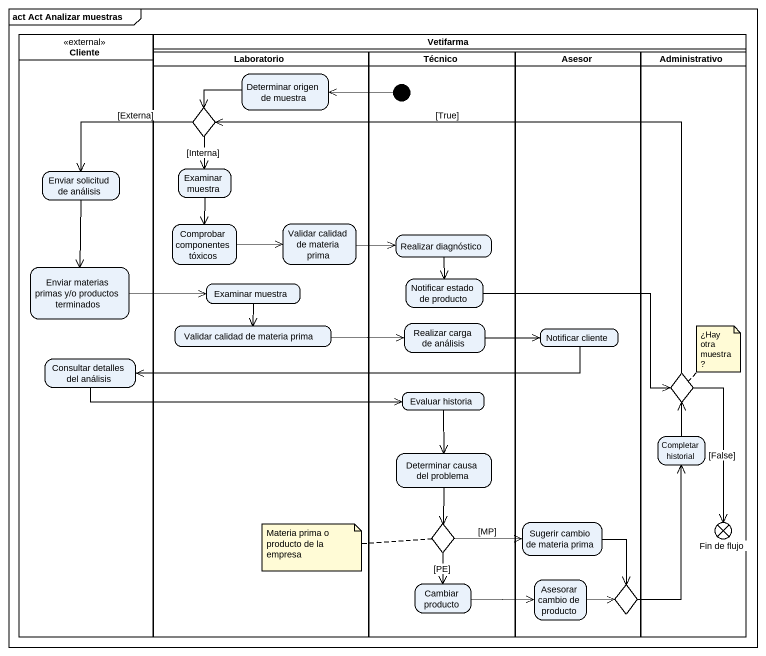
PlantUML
@startuml
mainframe act Act Analizar muestras
hide empty description
state Cliente <<external>> {
  state "Enviar solicitud de análisis" as Enviar_solicitud_de_análisis
  state "Enviar materias primas y/o productos terminados" as Enviar_materias_primas_y_o
  state "Consultar detalles del análisis" as Consultar_detalles_del
}
state Vetifarma <<partition>> {
  state Laboratorio <<partition>> {
    state "Determinar origen de muestra" as Determinar_origen_de_muestra
    state choice1 <<choice>>
    state "Examinar muestra" as Examinar_muestra
    state "Comprobar componentes tóxicos" as Comprobar_componentes
    state "Validar calidad de materia prima" as Validar_calidad_de_materia
    state "Examinar muestra" as Examinar_muestra_2
    state "Validar calidad de materia prima" as Validar_calidad_de_materia_2
  }
  state Técnico <<partition>> {
    state initial1 <<start>>
    state "Realizar diagnóstico" as Realizar_diagnóstico
    state "Notificar estado de producto" as Notificar_estado_de_producto
    state "Realizar carga de análisis" as Realizar_carga_de_análisis
    state "Evaluar historia" as Evaluar_historia
    state "Determinar causa del problema" as Determinar_causa_del
    state choice3 <<choice>>
    state "Cambiar producto" as Cambiar_producto
  }
  state Asesor <<partition>> {
    state "Notificar cliente" as Notificar_cliente
    state "Sugerir cambio de materia prima" as Sugerir_cambio_de_materia
    state "Asesorar cambio de producto" as Asesorar_cambio_de_producto
    state choice4 <<choice>>
  }
  state Administrativo <<partition>> {
    state choice2 <<choice>>
    state "Completar historial" as Completar_historial
    state "Fin de flujo" as Fin_de_flujo <<end>>
  }
}
Determinar_origen_de_muestra -left-> choice1
initial1 -left-> Determinar_origen_de_muestra
choice1 --> Examinar_muestra : [Interna]
choice1 -left-> Enviar_solicitud_de_análisis : [Externa]
Examinar_muestra --> Comprobar_componentes
Enviar_solicitud_de_análisis --> Enviar_materias_primas_y_o
Comprobar_componentes -right-> Validar_calidad_de_materia
Validar_calidad_de_materia -right-> Realizar_diagnóstico
Realizar_diagnóstico --> Notificar_estado_de_producto
Enviar_materias_primas_y_o -right-> Examinar_muestra_2
Examinar_muestra_2 --> Validar_calidad_de_materia_2
Notificar_estado_de_producto -right-> choice2
Realizar_carga_de_análisis -right-> Notificar_cliente
Consultar_detalles_del -right-> Evaluar_historia
Validar_calidad_de_materia_2 -right-> Realizar_carga_de_análisis
Notificar_cliente -left-> Consultar_detalles_del
Evaluar_historia --> Determinar_causa_del
choice2 -left-> choice1 : [True]
choice2 --> Fin_de_flujo : [False]
Completar_historial -up-> choice2
Determinar_causa_del --> choice3
choice3 -right-> Sugerir_cambio_de_materia : [MP]
choice3 --> Cambiar_producto : [PE]
Sugerir_cambio_de_materia --> choice4
Cambiar_producto -right-> Asesorar_cambio_de_producto
Asesorar_cambio_de_producto -right-> choice4
choice4 -up-> Completar_historial
note top of choice2 : ¿Hay otra muestra?
note left of choice3 : Materia prima o producto de la empresa
@enduml
